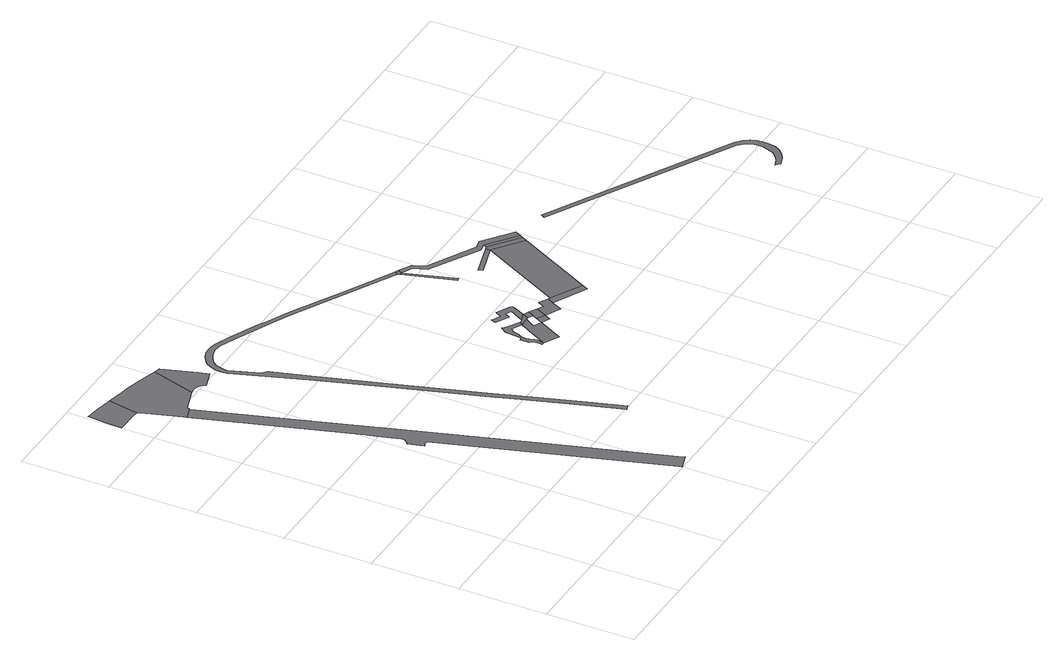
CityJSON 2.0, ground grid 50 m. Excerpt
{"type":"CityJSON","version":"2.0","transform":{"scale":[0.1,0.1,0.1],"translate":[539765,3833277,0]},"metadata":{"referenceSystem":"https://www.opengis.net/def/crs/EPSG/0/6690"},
"CityObjects":{
"road1":{"type":"Road","attributes":{"RoadStructureAttribute.sectionType":"1"},"geometry":[{"type":"MultiSurface","lod":"1","boundaries":[[[0,1,2,3,4,5,6,7,8]]]}]},
"road2":{"type":"Road","attributes":{"RoadStructureAttribute.sectionType":"1"},"geometry":[{"type":"MultiSurface","lod":"1","boundaries":[[[9,10,11,12,13,14,15,16,17,18,19,20,21,22,23,24,25,26,27,28,29,30]]]}]},
"road3":{"type":"Road","geometry":[{"type":"MultiSurface","lod":"1","boundaries":[[[31,32,33,34,35,36,8,7,37,38,39,40,14,13,41,42,43,44]]]}]},
"road4":{"type":"Road","attributes":{"RoadStructureAttribute.sectionType":"1"},"geometry":[{"type":"MultiSurface","lod":"1","boundaries":[[[45,46,47,48,49,50,51,52,44,43]]]}]},
"road5":{"type":"Road","attributes":{"RoadStructureAttribute.sectionType":"1"},"geometry":[{"type":"MultiSurface","lod":"1","boundaries":[[[53,54,55,56,57,58,59,60,61,62,63,64,65,66,67,68,69,70,71,72,73,74,75,76,77,78,79,80,81,82,83,84,85,86,87,88,89,90,91,92,93,94,95,96,97,98,99]]]}]},
"road6":{"type":"Road","geometry":[{"type":"MultiSurface","lod":"1","boundaries":[[[100,101,102,103,104,105,106,107,108,109,110,111,112,113,114,115,116,117,118,119,120,121,122,123,124,125,126,127,128,129,130,131,132,133,134,135]]]}]},
"road7":{"type":"Road","attributes":{"RoadStructureAttribute.sectionType":"1"},"geometry":[{"type":"MultiSurface","lod":"1","boundaries":[[[136,137,138,134,139,140,141,142,143,119,144,145,146]]]}]},
"road8":{"type":"Road","geometry":[{"type":"MultiSurface","lod":"1","boundaries":[[[147,148,149,150,135,134,138,151,152]]]}]},
"road9":{"type":"Road","attributes":{"RoadStructureAttribute.sectionType":"1"},"geometry":[{"type":"MultiSurface","lod":"1","boundaries":[[[153,154,155,156,157,158,159,160,161,162,163,164,165,166,167,168,169,148,147]]]}]},
"road10":{"type":"Road","geometry":[{"type":"MultiSurface","lod":"1","boundaries":[[[170,146,171,172]]]}]},
"road11":{"type":"Road","geometry":[{"type":"MultiSurface","lod":"1","boundaries":[[[173,147,152,174,175]]]}]},
"road12":{"type":"Road","geometry":[{"type":"MultiSurface","lod":"1","boundaries":[[[175,174,176,170,172,177]]]}]},
"road13":{"type":"Road","geometry":[{"type":"MultiSurface","lod":"1","boundaries":[[[178,179,180,181,182,177,172,183,184,185]]]}]},
"road14":{"type":"Road","geometry":[{"type":"MultiSurface","lod":"1","boundaries":[[[185,184,186,187,188,189]]]}]},
"road15":{"type":"Road","attributes":{"RoadStructureAttribute.sectionType":"1"},"geometry":[{"type":"MultiSurface","lod":"1","boundaries":[[[190,191,192,193]]]}]},
"road16":{"type":"Road","geometry":[{"type":"MultiSurface","lod":"1","boundaries":[[[99,98,193,192,194]]]}]},
"road17":{"type":"Road","attributes":{"function":"1","RoadStructureAttribute.sectionType":"7"},"geometry":[{"type":"MultiSurface","lod":"1","boundaries":[[[195,189,188,196]]]}]},
"road18":{"type":"Road","geometry":[{"type":"MultiSurface","lod":"1","boundaries":[[[197,198,199,195]]]}]},
"road19":{"type":"Road","attributes":{"RoadStructureAttribute.sectionType":"1"},"geometry":[{"type":"MultiSurface","lod":"1","boundaries":[[[200,201,202,194,192,203,204,205,206,207,208,209]]]}]},
"road20":{"type":"Road","attributes":{"function":"1","RoadStructureAttribute.sectionType":"7"},"geometry":[{"type":"MultiSurface","lod":"1","boundaries":[[[210,197,195,196,211]]]}]},
"road21":{"type":"Road","geometry":[{"type":"MultiSurface","lod":"1","boundaries":[[[206,210,211,207]]]}]},
"road22":{"type":"Road","geometry":[{"type":"MultiSurface","lod":"1","boundaries":[[[212,213,214,215,216,217,218,219,220,221,222,223,224,225,226,227,228,229,230,231,232,233,234]]]}]}
},
"vertices":[
[94,2877,0],[25,2888,0],[22,2889,0],[15,2791,0],[9,2691,0],[144,2688,0],[149,2687,0],[164,2685,0],[197,2857,0],
[1088,46,0],[875,713,0],[615,1529,0],[605,1561,0],[318,2462,0],[247,2440,0],[522,1560,0],[539,1505,0],[576,1385,0],[577,1375,0],[572,1362,0],[564,1352,0],[558,1347,0],[549,1339,0],[573,1252,0],[583,1256,0],[593,1260,0],[603,1258,0],[610,1253,0],[1002,19,0],[1006,5,0],[1092,33,0],
[490,2791,0],[415,2810,0],[338,2829,0],[317,2834,0],[302,2837,0],[219,2853,0],[171,2678,0],[176,2668,0],[242,2456,0],[244,2450,0],[320,2466,0],[328,2482,0],[460,2523,0],[537,2777,0],
[480,2526,0],[508,2524,0],[525,2516,0],[540,2502,0],[548,2487,0],[650,2520,0],[631,2580,0],[570,2767,0],
[1637,2254,0],[1341,2412,0],[1201,2484,0],[1160,2505,0],[994,2581,0],[897,2620,0],[869,2625,0],[837,2627,0],[804,2622,0],[777,2611,0],[747,2594,0],[722,2571,0],[707,2543,0],[695,2511,0],[691,2476,0],[693,2441,0],[835,2045,0],[964,1643,0],[1129,1135,0],[1131,1129,0],[1152,1066,0],[1281,669,0],[1338,495,0],[1370,505,0],[1305,702,0],[1182,1078,0],[1163,1137,0],[1161,1142,0],[996,1656,0],[867,2057,0],[805,2267,0],[777,2291,0],[718,2458,0],[723,2488,0],[735,2526,0],[760,2556,0],[790,2577,0],[822,2589,0],[857,2595,0],[897,2588,0],[985,2553,0],[1145,2480,0],[1217,2445,0],[1329,2392,0],[1639,2226,0],[1889,2093,0],[1903,2112,0],
[1736,1369,0],[1729,1374,0],[1704,1394,0],[1701,1396,0],[1675,1362,0],[1674,1361,0],[1674,1336,0],[1667,1276,0],[1662,1266,0],[1647,1265,0],[1647,1263,0],[1647,1253,0],[1648,1211,0],[1650,1210,0],[1660,1201,0],[1661,1197,0],[1666,1183,0],[1666,1163,0],[1665,1147,0],[1681,1146,0],[1683,1168,0],[1686,1188,0],[1683,1203,0],[1678,1220,0],[1675,1231,0],[1672,1246,0],[1674,1260,0],[1675,1266,0],[1687,1293,0],[1695,1313,0],[1704,1336,0],[1708,1340,0],[1716,1349,0],[1730,1342,0],[1777,1317,0],[1789,1339,0],
[1790,1264,0],[1804,1285,0],[1829,1320,0],[1769,1314,0],[1749,1275,0],[1741,1260,0],[1696,1174,0],[1688,1159,0],[1765,1102,0],[1832,1229,0],[1838,1240,0],
[1859,1357,0],[1814,1342,0],[1804,1337,0],[1797,1337,0],[1837,1322,0],[1844,1322,0],
[1893,1423,0],[1896,1433,0],[1896,1440,0],[1890,1448,0],[1813,1487,0],[1793,1450,0],[1768,1462,0],[1758,1467,0],[1743,1475,0],[1730,1451,0],[1751,1438,0],[1753,1436,0],[1786,1419,0],[1801,1409,0],[1806,1409,0],[1823,1440,0],[1856,1422,0],
[1859,1280,0],[1885,1218,0],[1905,1255,0],
[1874,1350,0],[1874,1308,0],[1892,1341,0],
[1868,1296,0],[1937,1317,0],
[2024,1322,0],[1994,1339,0],[1981,1315,0],[1972,1299,0],[1951,1310,0],[1993,1211,0],[2022,1272,0],[2044,1311,0],
[2037,1267,0],[2214,1175,0],[2234,1212,0],[2057,1304,0],
[1982,1796,0],[1999,1799,0],[1909,2080,0],[1894,2075,0],
[1921,2103,0],
[2303,1777,0],[2464,1654,0],
[2299,1799,0],[2111,1746,0],[2123,1722,0],
[2296,1849,0],[2025,1994,0],[1994,2064,0],[1972,2048,0],[1998,1974,0],[2282,1817,0],[2328,1825,0],[2489,1702,0],[2507,1737,0],[2346,1860,0],
[2318,1805,0],[2478,1682,0],
[2691,1669,0],[3718,1106,0],[3749,1069,0],[3767,1024,0],[3769,984,0],[3760,946,0],[3745,909,0],[3720,884,0],[3693,863,0],[3653,848,0],[3674,828,0],[3686,831,0],[3721,844,0],[3753,864,0],[3780,892,0],[3800,924,0],[3807,962,0],[3809,999,0],[3804,1032,0],[3794,1064,0],[3773,1097,0],[3738,1126,0],[2702,1690,0]
]}
